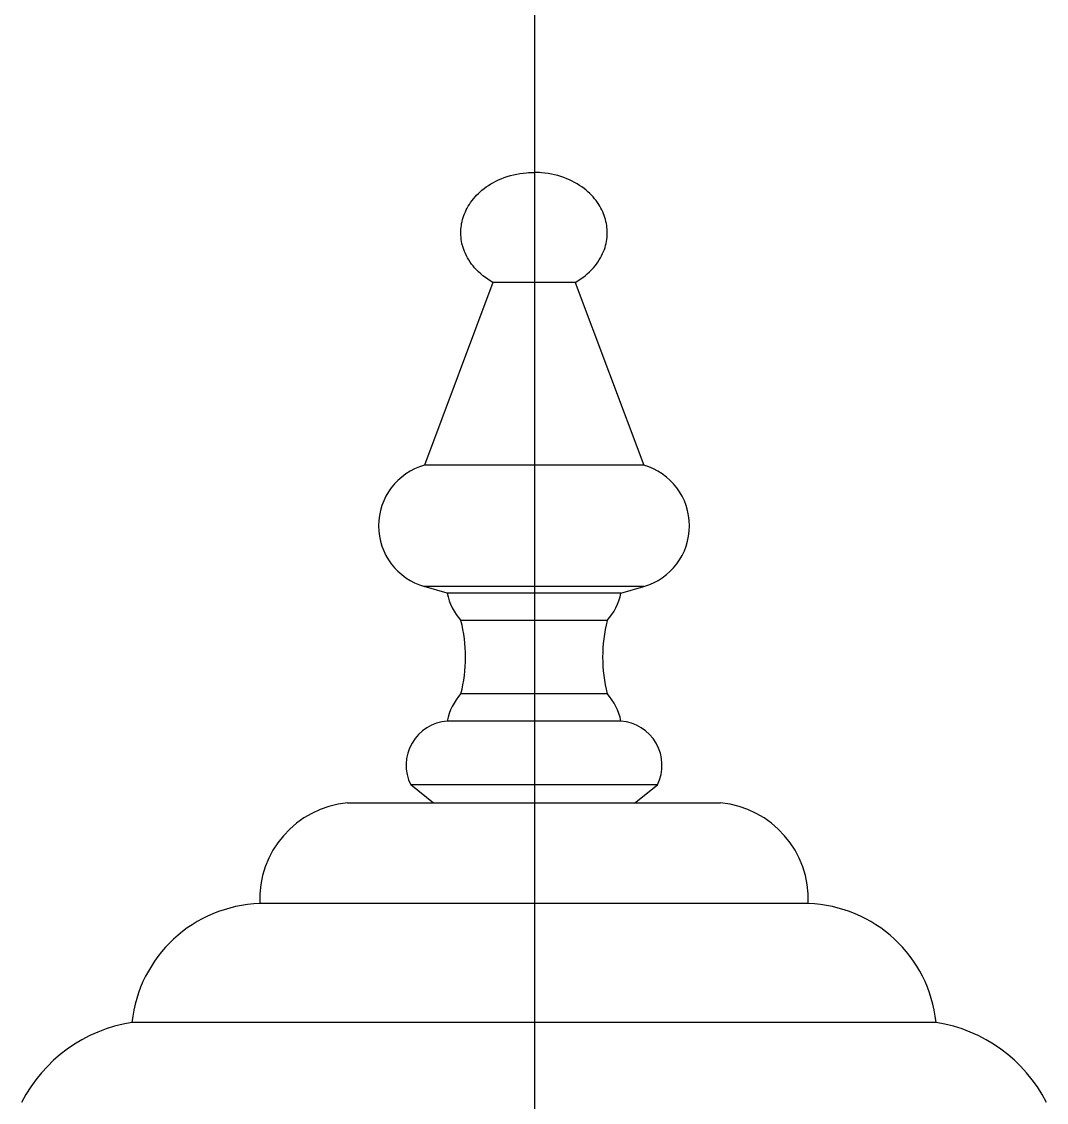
# Model space of a CAD drawing. Header units: millimetres. Extents: x 0 to 13338, y 0 to 11580.
# Drawn here: x 8121.3 to 8233.4, y 4837 to 4955.3 of the extents above; entities that cross this region are included whole.
import ezdxf

# ---------------------------------------------------------------- set-up
doc = ezdxf.new("R2010")
doc.units = ezdxf.units.MM
doc.linetypes.add('CENTER', pattern=[50.8, 31.75, -6.35, 6.35, -6.35])
doc.layers.add('axes', color=40, linetype='CENTER')
doc.layers.add('dwgmodels.com', color=250, linetype='Continuous')

# ---------------------------------------------------------------- blocks, each defined once
blk = doc.blocks.new('Public Light 9_side_dwgmodels.com')
at = {"color": 0}
for p, q in [((-4.53, 4215.94), (-12.03, 4195.94)), ((4.47, 4215.94), (-4.53, 4215.94)), ((4.47, 4215.94), (-4.53, 4215.94)), ((4.47, 4215.94), (11.97, 4195.94)), ((11.97, 4195.94), (-12.03, 4195.94)), ((11.97, 4195.94), (-12.03, 4195.94)), ((11.97, 4182.68), (-12.04, 4182.68)), ((11.97, 4182.68), (-12.04, 4182.68)), ((-9.54, 4181.94), (-12.04, 4182.68)), ((9.47, 4181.94), (11.97, 4182.68)), ((9.47, 4181.94), (-9.54, 4181.94)), ((9.47, 4181.94), (-9.54, 4181.94)), ((7.97, 4178.94), (-8.03, 4178.94)), ((7.97, 4178.94), (-8.03, 4178.94)), ((7.97, 4170.94), (-8.03, 4170.94)), ((7.97, 4170.94), (-8.03, 4170.94)), ((9.47, 4167.94), (-9.54, 4167.94)), ((9.47, 4167.94), (-9.54, 4167.94)), ((13.47, 4160.98), (-13.53, 4160.98)), ((13.47, 4160.98), (-13.53, 4160.98)), ((-11.03, 4158.98), (-13.53, 4160.98)), ((10.97, 4158.98), (13.47, 4160.98)), ((20.37, 4158.98), (-20.44, 4158.98)), ((20.37, 4158.98), (-20.44, 4158.98)), ((29.97, 4147.98), (-30.03, 4147.98)), ((29.97, 4147.98), (-30.03, 4147.98)), ((43.97, 4134.98), (-44.03, 4134.98)), ((43.97, 4134.98), (-44.03, 4134.98))]:
    blk.add_line(p, q, dxfattribs=at)
for centre, radius, start, end in [((-10.16, 4189.31), 6.89, 105.8134, 254.1753), ((10.09, 4189.31), 6.89, 285.8247, 74.1866), ((-3.3, 4183.2), 6.37, 191.3832, 221.9516), ((3.23, 4183.2), 6.37, 318.0484, 348.6168), ((-23.78, 4174.94), 16.25, 345.7499, 14.2501), ((23.72, 4174.94), 16.25, 165.7499, 194.2501), ((-3.28, 4166.68), 6.39, 138.0919, 168.5734), ((3.21, 4166.68), 6.39, 11.4266, 41.9081), ((-9.19, 4163.12), 4.84, 94.1033, 206.2221), ((9.13, 4163.12), 4.84, 333.7779, 85.8967), ((-19.49, 4148.47), 10.56, 95.1842, 182.6381), ((19.42, 4148.47), 10.56, 357.3619, 84.8158), ((-29.6, 4133.47), 14.51, 91.7105, 174.0473), ((29.53, 4133.47), 14.51, 5.9527, 88.2895), ((-41.48, 4118.75), 16.43, 98.9405, 152.914), ((41.41, 4118.75), 16.43, 27.086, 81.0595)]:
    blk.add_arc(centre, radius, start, end, dxfattribs=at)
for points in [[(-4.53, 4215.94), (-5.31, 4216.37), (-5.99, 4216.92), (-7.01, 4218.08), (-7.39, 4218.69), (-7.88, 4219.9), (-8.01, 4220.5), (-8.07, 4221.68), (-8.01, 4222.26), (-7.7, 4223.4), (-7.45, 4223.96), (-6.75, 4225.05), (-6.28, 4225.57), (-5.12, 4226.53), (-4.41, 4226.96), (-2.76, 4227.64), (-1.82, 4227.86), (-0.58, 4227.97), (-0.31, 4227.98), (-0.03, 4227.98)], [(4.47, 4215.94), (5.24, 4216.37), (5.92, 4216.92), (6.94, 4218.08), (7.32, 4218.69), (7.81, 4219.9), (7.94, 4220.5), (8, 4221.68), (7.94, 4222.26), (7.63, 4223.4), (7.38, 4223.96), (6.68, 4225.05), (6.21, 4225.57), (5.06, 4226.53), (4.34, 4226.96), (2.7, 4227.64), (1.75, 4227.86), (0.51, 4227.97), (0.24, 4227.98), (-0.03, 4227.98)]]:
    blk.add_open_spline(points, degree=3, knots=[-0.974661, -0.974661, -0.974661, -0.974661, -0.625129, -0.625129, -0.318859, -0.318859, -0.043452, -0.043452, 0.219775, 0.219775, 0.488769, 0.488769, 0.779621, 0.779621, 1.10507, 1.10507, 1.468955, 1.468955, 1.570796, 1.570796, 1.570796, 1.570796], dxfattribs=at)
at = {"layer": 'axes', "ltscale": 0.1}
blk.add_line((0, 4989.03), (0, -116.87), dxfattribs=at)

msp = doc.modelspace()

# ---------------------------------------------------------------- linework, layer by layer
at = {"layer": 'dwgmodels.com', "ltscale": 0.1}
msp.add_line((8177.38, 5579.54), (8177.38, 473.65), dxfattribs=at)

# ---------------------------------------------------------------- block references
at = {"layer": 'dwgmodels.com'}
msp.add_blockref('Public Light 9_side_dwgmodels.com', (8177.38, 710.8), dxfattribs=at)

doc.saveas('drawing.dxf')
